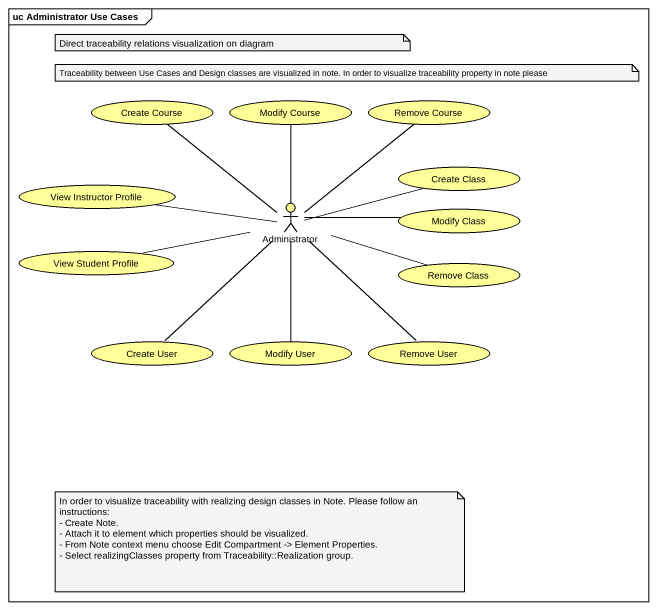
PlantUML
@startuml
mainframe uc Administrator Use Cases
usecase "Create Course" as Create_Course #FFFF99
usecase "Modify Course" as Modify_Course #FFFF99
usecase "Remove Course" as Remove_Course #FFFF99
usecase "Create Class" as Create_Class #FFFF99
usecase "View Instructor Profile" as View_Instructor_Profile #FFFF99
actor Administrator #FFFF99
usecase "Modify Class" as Modify_Class #FFFF99
usecase "View Student Profile" as View_Student_Profile #FFFF99
usecase "Remove Class" as Remove_Class #FFFF99
usecase "Create User" as Create_User #FFFF99
usecase "Modify User" as Modify_User #FFFF99
usecase "Remove User" as Remove_User #FFFF99
Administrator -up- Create_Course
Administrator -up- Modify_Course
Administrator -up- Remove_Course
Administrator -right- Create_Class
Administrator -left- View_Instructor_Profile
Administrator -right- Modify_Class
Administrator -left- View_Student_Profile
Administrator -right- Remove_Class
Administrator -- Create_User
Administrator -- Modify_User
Administrator -- Remove_User
note as N1
  Direct traceability relations visualization on diagram
end note
note as N2
  Traceability between Use Cases and Design classes are visualized in note. In order to visualize traceability property in note please
end note
note as N3
  In order to visualize traceability with realizing design classes in Note. Please follow an instructions:
  - Create Note.
  - Attach it to element which properties should be visualized.
  - From Note context menu choose Edit Compartment -> Element Properties.
  - Select realizingClasses property from Traceability::Realization group.
end note
@enduml
